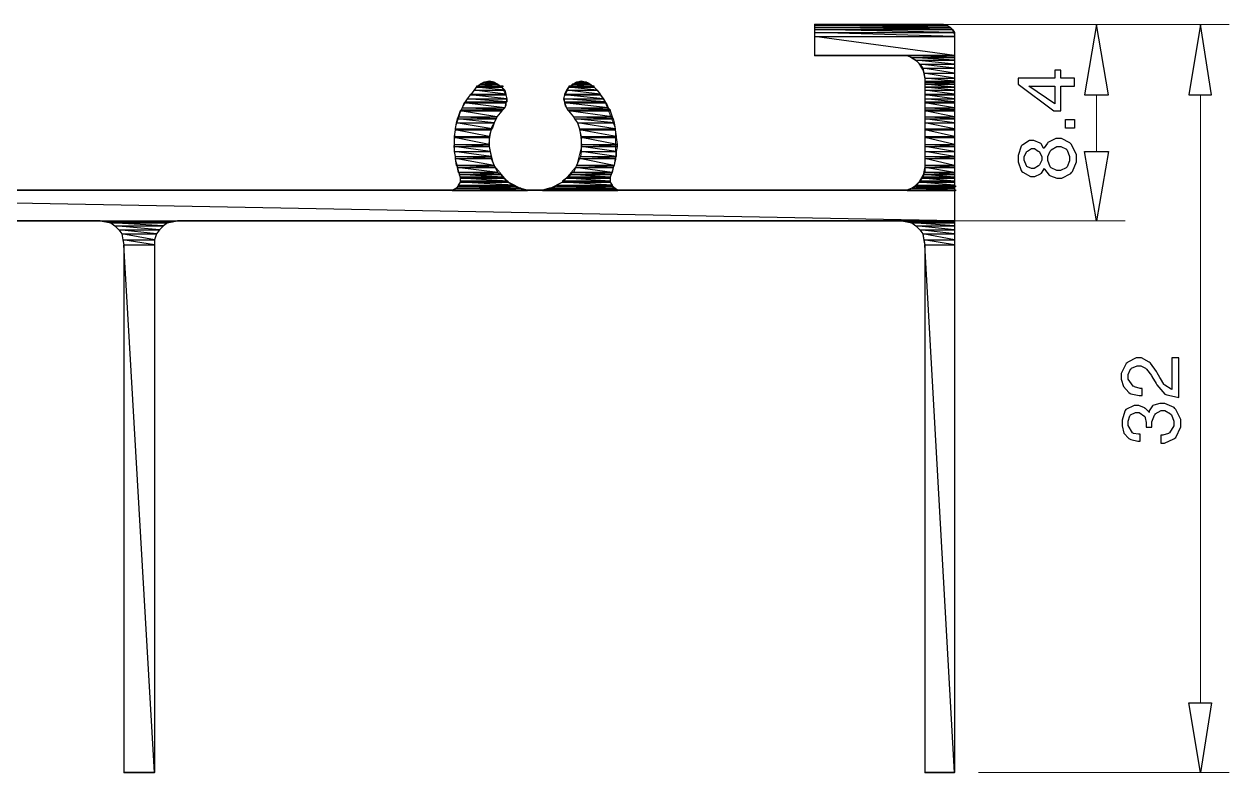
# Model space of a CAD drawing. Extents: x 0 to 8.2, y 0 to 11.7.
# Drawn here: x 2.463 to 4.491, y 8.604 to 9.864 of the extents above; entities that cross this region are included whole.
import ezdxf

# ---------------------------------------------------------------- set-up
doc = ezdxf.new("R2010")
doc.units = 0
doc.layers.get('0').update_dxf_attribs({"linetype": 'CONTINUOUS'})

msp = doc.modelspace()

# ---------------------------------------------------------------- linework, layer by layer
at = {"color": 0, "const_width": 0.00167}
for points in [[(3.97814, 9.4924), (3.97814, 8.60471), (4.02821, 8.60471), (4.02821, 9.84283), (4.0286, 9.84532), (4.02344, 9.85656), (4.01324, 9.86279), (4.00988, 9.86279), (3.79292, 9.86279), (3.79292, 9.81104), (3.93978, 9.81104)], [(3.97814, 9.86279), (4.31543, 9.86279)], [(4.04833, 9.86279), (4.49061, 9.86279)], [(3.97814, 9.77274), (3.97646, 9.78103), (3.97521, 9.78564), (3.96664, 9.79981), (3.95226, 9.80897), (3.94814, 9.81104), (3.93978, 9.81104)], [(3.26699, 9.71761), (3.27197, 9.72271), (3.27408, 9.72694), (3.27485, 9.74235), (3.26617, 9.75836), (3.24994, 9.76654), (3.23443, 9.76503), (3.23031, 9.76269), (3.22364, 9.75771), (3.21522, 9.74604), (3.21024, 9.74013), (3.1984, 9.71951), (3.18853, 9.68907), (3.18614, 9.65712), (3.1894, 9.63331), (3.19189, 9.62582), (3.19521, 9.61083)], [(3.45063, 9.61083), (3.45562, 9.62582), (3.4585, 9.63585), (3.45768, 9.68847), (3.43853, 9.73768), (3.43229, 9.74604), (3.42231, 9.75771), (3.41564, 9.76269), (3.41162, 9.76519), (3.39594, 9.76676), (3.37989, 9.75771), (3.37169, 9.74115), (3.37315, 9.7264), (3.37554, 9.72271), (3.37885, 9.71761)], [(3.97814, 9.77274), (3.97814, 9.6225)], [(4.26699, 9.64925), (4.26699, 9.74436)], [(4.44228, 9.74436), (4.44228, 8.72157)], [(3.26699, 9.71761), (3.25863, 9.70762), (3.25364, 9.6976), (3.24935, 9.68967), (3.24463, 9.6614), (3.25319, 9.62651), (3.27615, 9.59885), (3.30149, 9.58561), (3.31044, 9.58415), (3.3221, 9.58415), (3.33539, 9.58415), (3.3444, 9.58556), (3.37011, 9.59842), (3.39279, 9.62528), (3.40142, 9.66), (3.39757, 9.68901), (3.39387, 9.6976), (3.38721, 9.70762), (3.37885, 9.71761)], [(3.93978, 9.58415), (3.94814, 9.58415), (3.95188, 9.58501), (3.96664, 9.59483), (3.97558, 9.6104), (3.97646, 9.61415), (3.97814, 9.6225)], [(3.17854, 9.58415), (3.18354, 9.58415), (3.19021, 9.58751), (3.19353, 9.5925), (3.19689, 9.5975), (3.19689, 9.60417), (3.19521, 9.61083)], [(3.45063, 9.61083), (3.44894, 9.60417), (3.44894, 9.5975), (3.45231, 9.5925), (3.45731, 9.58751), (3.46229, 9.58415), (3.46897, 9.58415)], [(2.65771, 9.58415), (2.13519, 9.58415)], [(3.17854, 9.58415), (2.65771, 9.58415)], [(3.93978, 9.58415), (3.46897, 9.58415)], [(1.37397, 9.53239), (2.59093, 9.53239)], [(2.63092, 9.4924), (2.62929, 9.50071), (2.62761, 9.51074), (2.62261, 9.51742), (2.61594, 9.52408), (2.60926, 9.52908), (2.60092, 9.53071), (2.59093, 9.53239)], [(2.72114, 9.53239), (2.71272, 9.53071), (2.70437, 9.52908), (2.69769, 9.52408), (2.69103, 9.51742), (2.68604, 9.51074), (2.68272, 9.50071), (2.68272, 9.4924)], [(2.72114, 9.53239), (3.93978, 9.53239)], [(3.97814, 9.4924), (3.97646, 9.50071), (3.97478, 9.51074), (3.96978, 9.51742), (3.96311, 9.52408), (3.95643, 9.52908), (3.94814, 9.53071), (3.93978, 9.53239)], [(3.97814, 9.53239), (4.31543, 9.53239)], [(2.63092, 9.4924), (2.63092, 8.60471), (2.68272, 8.60471), (2.68272, 9.4924)], [(4.06836, 8.60471), (4.49061, 8.60471)]]:
    msp.add_lwpolyline(points, dxfattribs=at)
at = {"color": 0}
for points in [[(3.79292, 9.86279), (4.00988, 9.86279), (3.79292, 9.86279)], [(3.79292, 9.86279), (3.79292, 9.86117), (4.01654, 9.86117), (3.79292, 9.86279)], [(3.79292, 9.86279), (4.00988, 9.86279), (4.01654, 9.86117), (3.79292, 9.86279)], [(3.79292, 9.86117), (3.79292, 9.85781), (4.02154, 9.85781), (3.79292, 9.86117)], [(3.79292, 9.86117), (4.01654, 9.86117), (4.02154, 9.85781), (3.79292, 9.86117)], [(3.79292, 9.85781), (3.79292, 9.85449), (4.0249, 9.85449), (3.79292, 9.85781)], [(3.79292, 9.85781), (4.02154, 9.85781), (4.0249, 9.85449), (3.79292, 9.85781)], [(4.24696, 9.74436), (4.287, 9.74436), (4.26699, 9.86279), (4.24696, 9.74436)], [(4.42219, 9.74436), (4.46061, 9.74436), (4.44228, 9.86279), (4.42219, 9.74436)], [(3.79292, 9.85449), (3.79292, 9.8495), (4.02821, 9.8495), (3.79292, 9.85449)], [(3.79292, 9.85449), (4.0249, 9.85449), (4.02821, 9.8495), (3.79292, 9.85449)], [(3.79292, 9.8495), (3.79292, 9.84283), (4.02821, 9.84283), (3.79292, 9.8495)], [(3.79292, 9.8495), (4.02821, 9.8495), (4.02821, 9.84283), (3.79292, 9.8495)], [(3.79292, 9.84283), (3.79292, 9.81104), (4.02821, 9.81104), (3.79292, 9.84283)], [(3.79292, 9.84283), (4.02821, 9.84283), (4.02821, 9.81104), (3.79292, 9.84283)], [(3.79292, 9.81104), (3.93978, 9.81104), (3.79292, 9.81104)], [(3.93978, 9.81104), (3.94814, 9.81104), (4.02821, 9.81104), (3.93978, 9.81104)], [(3.93978, 9.81104), (4.02821, 9.81104), (4.02821, 9.81104), (3.93978, 9.81104)], [(3.94814, 9.81104), (3.95643, 9.80772), (4.02821, 9.80772), (3.94814, 9.81104)], [(3.94814, 9.81104), (4.02821, 9.81104), (4.02821, 9.80772), (3.94814, 9.81104)], [(3.95643, 9.80772), (3.96311, 9.80274), (4.02821, 9.80274), (3.95643, 9.80772)], [(3.95643, 9.80772), (4.02821, 9.80772), (4.02821, 9.80274), (3.95643, 9.80772)], [(3.96311, 9.80274), (3.96978, 9.79606), (4.02821, 9.79606), (3.96311, 9.80274)], [(3.96311, 9.80274), (4.02821, 9.80274), (4.02821, 9.79606), (3.96311, 9.80274)], [(3.96978, 9.79606), (3.97478, 9.78939), (4.02821, 9.78939), (3.96978, 9.79606)], [(3.96978, 9.79606), (4.02821, 9.79606), (4.02821, 9.78939), (3.96978, 9.79606)], [(3.97478, 9.78939), (3.97646, 9.78103), (4.02821, 9.78103), (3.97478, 9.78939)], [(3.97478, 9.78939), (4.02821, 9.78939), (4.02821, 9.78103), (3.97478, 9.78939)], [(3.97646, 9.78103), (3.97814, 9.77274), (4.02821, 9.77274), (3.97646, 9.78103)], [(3.97646, 9.78103), (4.02821, 9.78103), (4.02821, 9.77274), (3.97646, 9.78103)], [(4.23019, 9.77274), (4.20687, 9.77274), (4.20687, 9.78603), (4.19689, 9.78603), (4.19689, 9.77274), (4.1351, 9.77274), (4.1351, 9.76269), (4.19521, 9.71761), (4.20687, 9.71761), (4.20687, 9.75939), (4.23019, 9.75939), (4.23019, 9.77274)], [(3.22364, 9.75771), (3.22032, 9.75271), (3.27197, 9.75271), (3.22364, 9.75771)], [(3.22364, 9.75771), (3.26699, 9.75771), (3.27197, 9.75271), (3.22364, 9.75771)], [(3.22499, 9.75999), (3.26833, 9.75999), (3.26833, 9.75836), (3.22499, 9.75836), (3.22499, 9.75999)], [(3.23031, 9.76269), (3.22532, 9.75771), (3.26699, 9.75771), (3.23031, 9.76269)], [(3.22532, 9.75771), (3.26699, 9.75771), (3.22532, 9.75771)], [(3.23199, 9.76269), (3.23031, 9.76269), (3.26031, 9.76269), (3.23199, 9.76269)], [(3.23031, 9.76269), (3.26031, 9.76269), (3.26699, 9.75771), (3.23031, 9.76269)], [(3.23699, 9.76606), (3.23199, 9.76269), (3.26031, 9.76269), (3.23699, 9.76606)], [(3.23199, 9.76269), (3.26031, 9.76269), (3.26031, 9.76269), (3.23199, 9.76269)], [(3.23699, 9.76606), (3.25364, 9.76606), (3.26031, 9.76269), (3.23699, 9.76606)], [(3.23833, 9.76665), (3.25331, 9.76665), (3.25331, 9.76497), (3.23833, 9.76497), (3.23833, 9.76665)], [(3.24533, 9.76768), (3.23867, 9.76606), (3.25364, 9.76606), (3.24533, 9.76768)], [(3.23867, 9.76606), (3.25364, 9.76606), (3.23867, 9.76606)], [(3.37885, 9.75771), (3.37554, 9.75271), (3.42731, 9.75271), (3.37885, 9.75771)], [(3.37885, 9.75771), (3.42231, 9.75771), (3.42731, 9.75271), (3.37885, 9.75771)], [(3.37999, 9.75999), (3.42165, 9.75999), (3.42165, 9.75836), (3.37999, 9.75836), (3.37999, 9.75999)], [(3.38553, 9.76269), (3.38053, 9.75771), (3.42063, 9.75771), (3.38553, 9.76269)], [(3.38053, 9.75771), (3.42231, 9.75771), (3.38053, 9.75771)], [(3.38721, 9.76269), (3.38553, 9.76269), (3.41564, 9.76269), (3.38721, 9.76269)], [(3.38553, 9.76269), (3.41564, 9.76269), (3.42063, 9.75771), (3.38553, 9.76269)], [(3.39219, 9.76606), (3.38721, 9.76269), (3.41396, 9.76269), (3.39219, 9.76606)], [(3.38721, 9.76269), (3.41396, 9.76269), (3.41564, 9.76269), (3.38721, 9.76269)], [(3.39219, 9.76606), (3.40896, 9.76606), (3.41396, 9.76269), (3.39219, 9.76606)], [(3.39333, 9.76665), (3.40831, 9.76665), (3.40831, 9.76497), (3.39333, 9.76497), (3.39333, 9.76665)], [(3.4005, 9.76768), (3.39387, 9.76606), (3.40717, 9.76606), (3.4005, 9.76768)], [(3.39387, 9.76606), (3.40896, 9.76606), (3.39387, 9.76606)], [(3.97814, 9.77274), (3.97814, 9.76768), (4.02821, 9.76768), (3.97814, 9.77274)], [(3.97814, 9.77274), (4.02821, 9.77274), (4.02821, 9.76768), (3.97814, 9.77274)], [(3.97814, 9.76768), (3.97814, 9.76606), (4.02821, 9.76606), (3.97814, 9.76768)], [(3.97814, 9.76768), (4.02821, 9.76768), (4.02821, 9.76606), (3.97814, 9.76768)], [(3.97814, 9.76606), (4.02821, 9.76606), (3.97814, 9.76606)], [(3.97814, 9.76606), (3.97814, 9.76269), (4.02821, 9.76269), (3.97814, 9.76606)], [(3.97814, 9.76606), (4.02821, 9.76606), (4.02821, 9.76269), (3.97814, 9.76606)], [(3.97814, 9.76269), (3.97814, 9.76269), (4.02821, 9.76269), (3.97814, 9.76269)], [(3.97814, 9.76269), (4.02821, 9.76269), (4.02821, 9.76269), (3.97814, 9.76269)], [(3.97814, 9.76269), (3.97814, 9.75771), (4.02821, 9.75771), (3.97814, 9.76269)], [(3.97814, 9.76269), (4.02821, 9.76269), (4.02821, 9.75771), (3.97814, 9.76269)], [(3.97814, 9.75771), (4.02821, 9.75771), (3.97814, 9.75771)], [(3.97814, 9.75771), (3.97814, 9.75271), (4.02821, 9.75271), (3.97814, 9.75771)], [(3.97814, 9.75771), (4.02821, 9.75771), (4.02821, 9.75271), (3.97814, 9.75771)], [(4.19689, 9.72939), (4.15343, 9.75939), (4.19689, 9.75939), (4.19689, 9.72939)], [(3.20856, 9.73768), (3.20518, 9.73269), (3.27533, 9.73269), (3.20856, 9.73768)], [(3.21354, 9.74436), (3.20856, 9.73768), (3.27533, 9.73768), (3.21354, 9.74436)], [(3.20856, 9.73768), (3.27533, 9.73768), (3.27533, 9.73269), (3.20856, 9.73768)], [(3.21522, 9.74604), (3.21354, 9.74436), (3.27365, 9.74436), (3.21522, 9.74604)], [(3.21354, 9.74436), (3.27365, 9.74436), (3.27533, 9.73768), (3.21354, 9.74436)], [(3.22032, 9.75271), (3.21522, 9.74604), (3.27365, 9.74604), (3.22032, 9.75271)], [(3.21522, 9.74604), (3.27365, 9.74604), (3.27365, 9.74436), (3.21522, 9.74604)], [(3.22032, 9.75271), (3.27197, 9.75271), (3.27365, 9.74604), (3.22032, 9.75271)], [(3.37218, 9.74436), (3.3705, 9.73768), (3.43728, 9.73768), (3.37218, 9.74436)], [(3.3705, 9.73768), (3.37218, 9.73269), (3.44065, 9.73269), (3.3705, 9.73768)], [(3.3705, 9.73768), (3.43728, 9.73768), (3.44065, 9.73269), (3.3705, 9.73768)], [(3.37554, 9.75271), (3.37218, 9.74604), (3.43229, 9.74604), (3.37554, 9.75271)], [(3.37218, 9.74604), (3.37218, 9.74436), (3.43229, 9.74436), (3.37218, 9.74604)], [(3.37218, 9.74604), (3.43229, 9.74604), (3.43229, 9.74436), (3.37218, 9.74604)], [(3.37218, 9.74436), (3.43229, 9.74436), (3.43728, 9.73768), (3.37218, 9.74436)], [(3.37554, 9.75271), (3.42731, 9.75271), (3.43229, 9.74604), (3.37554, 9.75271)], [(3.97814, 9.75271), (3.97814, 9.74604), (4.02821, 9.74604), (3.97814, 9.75271)], [(3.97814, 9.75271), (4.02821, 9.75271), (4.02821, 9.74604), (3.97814, 9.75271)], [(3.97814, 9.74604), (3.97814, 9.74436), (4.02821, 9.74436), (3.97814, 9.74604)], [(3.97814, 9.74604), (4.02821, 9.74604), (4.02821, 9.74436), (3.97814, 9.74604)], [(3.97814, 9.74436), (3.97814, 9.73768), (4.02821, 9.73768), (3.97814, 9.74436)], [(3.97814, 9.74436), (4.02821, 9.74436), (4.02821, 9.73768), (3.97814, 9.74436)], [(3.97814, 9.73768), (3.97814, 9.73269), (4.02821, 9.73269), (3.97814, 9.73768)], [(3.97814, 9.73768), (4.02821, 9.73768), (4.02821, 9.73269), (3.97814, 9.73768)], [(3.19689, 9.71761), (3.19353, 9.70762), (3.25863, 9.70762), (3.19689, 9.71761)], [(3.19857, 9.71929), (3.19689, 9.71761), (3.26699, 9.71761), (3.19857, 9.71929)], [(3.19689, 9.71761), (3.26699, 9.71761), (3.25863, 9.70762), (3.19689, 9.71761)], [(3.20019, 9.72271), (3.19857, 9.71929), (3.26867, 9.71929), (3.20019, 9.72271)], [(3.19857, 9.71929), (3.26867, 9.71929), (3.26699, 9.71761), (3.19857, 9.71929)], [(3.20356, 9.73107), (3.20019, 9.72271), (3.27197, 9.72271), (3.20356, 9.73107)], [(3.20019, 9.72271), (3.27197, 9.72271), (3.26867, 9.71929), (3.20019, 9.72271)], [(3.20518, 9.73269), (3.20356, 9.73107), (3.27365, 9.73107), (3.20518, 9.73269)], [(3.20356, 9.73107), (3.27365, 9.73107), (3.27197, 9.72271), (3.20356, 9.73107)], [(3.20518, 9.73269), (3.27533, 9.73269), (3.27365, 9.73107), (3.20518, 9.73269)], [(3.37218, 9.73269), (3.37218, 9.73107), (3.44228, 9.73107), (3.37218, 9.73269)], [(3.37218, 9.73269), (3.44065, 9.73269), (3.44228, 9.73107), (3.37218, 9.73269)], [(3.37218, 9.73107), (3.37554, 9.72271), (3.44564, 9.72271), (3.37218, 9.73107)], [(3.37218, 9.73107), (3.44228, 9.73107), (3.44564, 9.72271), (3.37218, 9.73107)], [(3.37554, 9.72271), (3.37717, 9.71929), (3.44894, 9.71929), (3.37554, 9.72271)], [(3.37554, 9.72271), (3.44564, 9.72271), (3.44894, 9.71929), (3.37554, 9.72271)], [(3.37717, 9.71929), (3.37885, 9.71761), (3.44894, 9.71761), (3.37717, 9.71929)], [(3.37717, 9.71929), (3.44894, 9.71929), (3.44894, 9.71761), (3.37717, 9.71929)], [(3.37885, 9.71761), (3.38721, 9.70762), (3.45231, 9.70762), (3.37885, 9.71761)], [(3.37885, 9.71761), (3.44894, 9.71761), (3.45231, 9.70762), (3.37885, 9.71761)], [(3.97814, 9.73269), (3.97814, 9.73107), (4.02821, 9.73107), (3.97814, 9.73269)], [(3.97814, 9.73269), (4.02821, 9.73269), (4.02821, 9.73107), (3.97814, 9.73269)], [(3.97814, 9.73107), (3.97814, 9.72271), (4.02821, 9.72271), (3.97814, 9.73107)], [(3.97814, 9.73107), (4.02821, 9.73107), (4.02821, 9.72271), (3.97814, 9.73107)], [(3.97814, 9.72271), (3.97814, 9.71929), (4.02821, 9.71929), (3.97814, 9.72271)], [(3.97814, 9.72271), (4.02821, 9.72271), (4.02821, 9.71929), (3.97814, 9.72271)], [(3.97814, 9.71929), (3.97814, 9.71761), (4.02821, 9.71761), (3.97814, 9.71929)], [(3.97814, 9.71929), (4.02821, 9.71929), (4.02821, 9.71761), (3.97814, 9.71929)], [(3.97814, 9.71761), (3.97814, 9.70762), (4.02821, 9.70762), (3.97814, 9.71761)], [(3.97814, 9.71761), (4.02821, 9.71761), (4.02821, 9.70762), (3.97814, 9.71761)], [(3.19021, 9.6976), (3.18853, 9.68761), (3.25032, 9.68761), (3.19021, 9.6976)], [(3.19189, 9.70426), (3.19021, 9.6976), (3.25364, 9.6976), (3.19189, 9.70426)], [(3.19021, 9.6976), (3.25364, 9.6976), (3.25032, 9.68761), (3.19021, 9.6976)], [(3.19353, 9.70762), (3.19189, 9.70426), (3.257, 9.70426), (3.19353, 9.70762)], [(3.19189, 9.70426), (3.257, 9.70426), (3.25364, 9.6976), (3.19189, 9.70426)], [(3.19353, 9.70762), (3.25863, 9.70762), (3.257, 9.70426), (3.19353, 9.70762)], [(3.38721, 9.70762), (3.38883, 9.70426), (3.45394, 9.70426), (3.38721, 9.70762)], [(3.38721, 9.70762), (3.45231, 9.70762), (3.45394, 9.70426), (3.38721, 9.70762)], [(3.38883, 9.70426), (3.39387, 9.6976), (3.45562, 9.6976), (3.38883, 9.70426)], [(3.38883, 9.70426), (3.45394, 9.70426), (3.45562, 9.6976), (3.38883, 9.70426)], [(3.39387, 9.6976), (3.39719, 9.68761), (3.45731, 9.68761), (3.39387, 9.6976)], [(3.39387, 9.6976), (3.45562, 9.6976), (3.45731, 9.68761), (3.39387, 9.6976)], [(3.97814, 9.70762), (3.97814, 9.70426), (4.02821, 9.70426), (3.97814, 9.70762)], [(3.97814, 9.70762), (4.02821, 9.70762), (4.02821, 9.70426), (3.97814, 9.70762)], [(3.97814, 9.70426), (3.97814, 9.6976), (4.02821, 9.6976), (3.97814, 9.70426)], [(3.97814, 9.70426), (4.02821, 9.70426), (4.02821, 9.6976), (3.97814, 9.70426)], [(3.97814, 9.6976), (3.97814, 9.68761), (4.02821, 9.68761), (3.97814, 9.6976)], [(3.97814, 9.6976), (4.02821, 9.6976), (4.02821, 9.68761), (3.97814, 9.6976)], [(4.215, 9.70335), (4.22999, 9.70335), (4.22999, 9.68832), (4.215, 9.68832), (4.215, 9.70335)], [(3.18853, 9.68593), (3.18685, 9.67426), (3.24533, 9.67426), (3.18853, 9.68593)], [(3.18853, 9.68761), (3.18853, 9.68593), (3.24864, 9.68593), (3.18853, 9.68761)], [(3.18853, 9.68761), (3.25032, 9.68761), (3.24864, 9.68593), (3.18853, 9.68761)], [(3.18853, 9.68593), (3.24864, 9.68593), (3.24533, 9.67426), (3.18853, 9.68593)], [(3.39719, 9.68761), (3.39719, 9.68593), (3.45731, 9.68593), (3.39719, 9.68761)], [(3.39719, 9.68761), (3.45731, 9.68761), (3.45731, 9.68593), (3.39719, 9.68761)], [(3.39719, 9.68593), (3.4005, 9.67426), (3.45899, 9.67426), (3.39719, 9.68593)], [(3.39719, 9.68593), (3.45731, 9.68593), (3.45899, 9.67426), (3.39719, 9.68593)], [(3.97814, 9.68761), (3.97814, 9.68593), (4.02821, 9.68593), (3.97814, 9.68761)], [(3.97814, 9.68761), (4.02821, 9.68761), (4.02821, 9.68593), (3.97814, 9.68761)], [(3.97814, 9.68593), (3.97814, 9.67426), (4.02821, 9.67426), (3.97814, 9.68593)], [(3.97814, 9.68593), (4.02821, 9.68593), (4.02821, 9.67426), (3.97814, 9.68593)], [(3.18685, 9.67426), (3.18685, 9.67258), (3.24533, 9.67258), (3.18685, 9.67426)], [(3.18685, 9.67426), (3.24533, 9.67426), (3.24533, 9.67258), (3.18685, 9.67426)], [(3.18685, 9.67258), (3.18685, 9.66092), (3.24533, 9.66092), (3.18685, 9.67258)], [(3.18685, 9.67258), (3.24533, 9.67258), (3.24533, 9.66092), (3.18685, 9.67258)], [(3.18685, 9.66092), (3.18685, 9.65761), (3.24533, 9.65761), (3.18685, 9.66092)], [(3.18685, 9.66092), (3.24533, 9.66092), (3.24533, 9.65761), (3.18685, 9.66092)], [(3.18685, 9.65761), (3.18685, 9.64925), (3.24696, 9.64925), (3.18685, 9.65761)], [(3.18685, 9.65761), (3.24533, 9.65761), (3.24696, 9.64925), (3.18685, 9.65761)], [(3.4005, 9.67426), (3.4005, 9.67258), (3.45899, 9.67258), (3.4005, 9.67426)], [(3.4005, 9.67426), (3.45899, 9.67426), (3.45899, 9.67258), (3.4005, 9.67426)], [(3.4005, 9.67258), (3.4005, 9.66092), (3.46061, 9.66092), (3.4005, 9.67258)], [(3.4005, 9.67258), (3.45899, 9.67258), (3.46061, 9.66092), (3.4005, 9.67258)], [(3.4005, 9.66092), (3.4005, 9.65761), (3.46061, 9.65761), (3.4005, 9.66092)], [(3.4005, 9.66092), (3.46061, 9.66092), (3.46061, 9.65761), (3.4005, 9.66092)], [(3.4005, 9.65761), (3.4005, 9.64925), (3.45899, 9.64925), (3.4005, 9.65761)], [(3.4005, 9.65761), (3.46061, 9.65761), (3.45899, 9.64925), (3.4005, 9.65761)], [(3.97814, 9.67426), (3.97814, 9.67258), (4.02821, 9.67258), (3.97814, 9.67426)], [(3.97814, 9.67426), (4.02821, 9.67426), (4.02821, 9.67258), (3.97814, 9.67426)], [(3.97814, 9.67258), (3.97814, 9.66092), (4.02821, 9.66092), (3.97814, 9.67258)], [(3.97814, 9.67258), (4.02821, 9.67258), (4.02821, 9.66092), (3.97814, 9.67258)], [(3.97814, 9.66092), (3.97814, 9.65761), (4.02821, 9.65761), (3.97814, 9.66092)], [(3.97814, 9.66092), (4.02821, 9.66092), (4.02821, 9.65761), (3.97814, 9.66092)], [(3.97814, 9.65761), (3.97814, 9.64925), (4.02821, 9.64925), (3.97814, 9.65761)], [(3.97814, 9.65761), (4.02821, 9.65761), (4.02821, 9.64925), (3.97814, 9.65761)], [(4.17854, 9.62082), (4.17936, 9.61957), (4.18767, 9.6096), (4.18853, 9.60915), (4.18978, 9.60835), (4.20008, 9.60417), (4.20356, 9.60417), (4.20893, 9.60417), (4.22396, 9.61253), (4.22521, 9.61415), (4.22646, 9.61583), (4.23356, 9.63217), (4.23356, 9.63758), (4.23356, 9.64388), (4.22515, 9.66097), (4.22353, 9.6626), (4.22228, 9.66385), (4.20822, 9.67096), (4.20356, 9.67096), (4.19894, 9.67096), (4.18647, 9.66515), (4.18522, 9.66428), (4.18479, 9.66347), (4.17893, 9.65554), (4.17854, 9.65429), (4.17811, 9.65517), (4.17393, 9.66222), (4.17356, 9.6626), (4.17225, 9.66347), (4.16183, 9.66758), (4.15842, 9.66758), (4.15424, 9.66758), (4.14301, 9.66054), (4.14176, 9.65929), (4.14051, 9.65804), (4.1351, 9.64274), (4.1351, 9.63758), (4.1351, 9.63217), (4.14051, 9.61708), (4.14176, 9.61583), (4.14301, 9.61458), (4.15582, 9.60747), (4.1601, 9.60747), (4.16347, 9.60747), (4.17269, 9.61171), (4.17356, 9.61253), (4.17437, 9.61296), (4.17854, 9.61888), (4.17854, 9.62082)], [(4.2219, 9.63758), (4.2219, 9.63385), (4.21767, 9.62338), (4.21685, 9.6225), (4.21599, 9.62169), (4.20665, 9.61751), (4.20356, 9.61751), (4.20019, 9.61751), (4.19103, 9.62169), (4.19021, 9.6225), (4.18935, 9.62375), (4.18522, 9.63417), (4.18522, 9.63758), (4.18522, 9.64094), (4.18935, 9.65013), (4.19021, 9.65093), (4.19103, 9.65218), (4.20042, 9.65761), (4.20356, 9.65761), (4.20687, 9.65761), (4.21642, 9.65349), (4.21685, 9.65261), (4.21767, 9.65136), (4.2219, 9.64106), (4.2219, 9.63758)], [(3.18685, 9.64925), (3.18853, 9.64094), (3.24864, 9.64094), (3.18685, 9.64925)], [(3.18685, 9.64925), (3.24696, 9.64925), (3.24864, 9.64094), (3.18685, 9.64925)], [(3.18853, 9.64094), (3.18853, 9.63758), (3.24864, 9.63758), (3.18853, 9.64094)], [(3.18853, 9.64094), (3.24864, 9.64094), (3.24864, 9.63758), (3.18853, 9.64094)], [(3.18853, 9.63758), (3.19021, 9.62582), (3.25364, 9.62582), (3.18853, 9.63758)], [(3.18853, 9.63758), (3.24864, 9.63758), (3.25364, 9.62582), (3.18853, 9.63758)], [(3.39719, 9.63758), (3.39219, 9.62582), (3.45562, 9.62582), (3.39719, 9.63758)], [(3.39887, 9.64094), (3.39719, 9.63758), (3.45731, 9.63758), (3.39887, 9.64094)], [(3.39719, 9.63758), (3.45731, 9.63758), (3.45562, 9.62582), (3.39719, 9.63758)], [(3.4005, 9.64925), (3.39887, 9.64094), (3.45899, 9.64094), (3.4005, 9.64925)], [(3.39887, 9.64094), (3.45899, 9.64094), (3.45731, 9.63758), (3.39887, 9.64094)], [(3.4005, 9.64925), (3.45899, 9.64925), (3.45899, 9.64094), (3.4005, 9.64925)], [(3.97814, 9.64925), (3.97814, 9.64094), (4.02821, 9.64094), (3.97814, 9.64925)], [(3.97814, 9.64925), (4.02821, 9.64925), (4.02821, 9.64094), (3.97814, 9.64925)], [(3.97814, 9.64094), (3.97814, 9.63758), (4.02821, 9.63758), (3.97814, 9.64094)], [(3.97814, 9.64094), (4.02821, 9.64094), (4.02821, 9.63758), (3.97814, 9.64094)], [(3.97814, 9.63758), (3.97814, 9.62582), (4.02821, 9.62582), (3.97814, 9.63758)], [(3.97814, 9.63758), (4.02821, 9.63758), (4.02821, 9.62582), (3.97814, 9.63758)], [(4.17518, 9.63758), (4.17518, 9.63465), (4.17096, 9.62668), (4.17008, 9.62582), (4.16965, 9.625), (4.16249, 9.62082), (4.1601, 9.62082), (4.15761, 9.62082), (4.15093, 9.62338), (4.15012, 9.62418), (4.14925, 9.62506), (4.14513, 9.6345), (4.14513, 9.63758), (4.14513, 9.64051), (4.14925, 9.64887), (4.15012, 9.64925), (4.15093, 9.65013), (4.15776, 9.65429), (4.1601, 9.65429), (4.1626, 9.65429), (4.16922, 9.65013), (4.17008, 9.64925), (4.17096, 9.64887), (4.17518, 9.6404), (4.17518, 9.63758)], [(4.24696, 9.64925), (4.287, 9.64925), (4.26699, 9.53239), (4.24696, 9.64925)], [(3.19021, 9.62582), (3.25364, 9.62582), (3.19021, 9.62582)], [(3.19189, 9.62582), (3.19189, 9.6225), (3.25532, 9.6225), (3.19189, 9.62582)], [(3.19189, 9.62582), (3.25364, 9.62582), (3.25532, 9.6225), (3.19189, 9.62582)], [(3.19189, 9.6225), (3.19353, 9.61415), (3.26031, 9.61415), (3.19189, 9.6225)], [(3.19189, 9.6225), (3.25532, 9.6225), (3.26031, 9.61415), (3.19189, 9.6225)], [(3.19353, 9.61415), (3.19521, 9.61415), (3.26031, 9.61415), (3.19353, 9.61415)], [(3.19353, 9.61415), (3.26031, 9.61415), (3.26031, 9.61415), (3.19353, 9.61415)], [(3.19521, 9.61415), (3.19521, 9.61083), (3.26531, 9.61083), (3.19521, 9.61415)], [(3.19521, 9.61415), (3.26031, 9.61415), (3.26531, 9.61083), (3.19521, 9.61415)], [(3.38553, 9.61415), (3.38217, 9.61083), (3.45063, 9.61083), (3.38553, 9.61415)], [(3.38721, 9.61415), (3.38553, 9.61415), (3.45231, 9.61415), (3.38721, 9.61415)], [(3.38553, 9.61415), (3.45231, 9.61415), (3.45063, 9.61083), (3.38553, 9.61415)], [(3.39051, 9.6225), (3.38721, 9.61415), (3.45231, 9.61415), (3.39051, 9.6225)], [(3.38721, 9.61415), (3.45231, 9.61415), (3.45231, 9.61415), (3.38721, 9.61415)], [(3.39219, 9.62582), (3.39051, 9.6225), (3.45394, 9.6225), (3.39219, 9.62582)], [(3.39051, 9.6225), (3.45394, 9.6225), (3.45231, 9.61415), (3.39051, 9.6225)], [(3.39219, 9.62582), (3.45562, 9.62582), (3.39219, 9.62582)], [(3.39219, 9.62582), (3.45562, 9.62582), (3.45394, 9.6225), (3.39219, 9.62582)], [(3.97814, 9.61415), (3.97646, 9.61415), (4.02821, 9.61415), (3.97814, 9.61415)], [(3.97646, 9.61415), (3.97646, 9.61083), (4.02821, 9.61083), (3.97646, 9.61415)], [(3.97646, 9.61415), (4.02821, 9.61415), (4.02821, 9.61083), (3.97646, 9.61415)], [(3.97814, 9.62582), (4.02821, 9.62582), (3.97814, 9.62582)], [(3.97814, 9.62582), (3.97814, 9.6225), (4.02821, 9.6225), (3.97814, 9.62582)], [(3.97814, 9.62582), (4.02821, 9.62582), (4.02821, 9.6225), (3.97814, 9.62582)], [(3.97814, 9.6225), (3.97814, 9.61415), (4.02821, 9.61415), (3.97814, 9.6225)], [(3.97814, 9.6225), (4.02821, 9.6225), (4.02821, 9.61415), (3.97814, 9.6225)], [(3.97814, 9.61415), (4.02821, 9.61415), (4.02821, 9.61415), (3.97814, 9.61415)], [(3.19689, 9.5975), (3.19353, 9.5925), (3.28711, 9.5925), (3.19689, 9.5975)], [(3.19521, 9.61083), (3.19689, 9.60585), (3.26867, 9.60585), (3.19521, 9.61083)], [(3.19521, 9.61083), (3.26531, 9.61083), (3.26867, 9.60585), (3.19521, 9.61083)], [(3.19689, 9.60585), (3.19689, 9.60585), (3.26867, 9.60585), (3.19689, 9.60585)], [(3.19689, 9.60585), (3.26867, 9.60585), (3.26867, 9.60585), (3.19689, 9.60585)], [(3.19689, 9.60585), (3.19689, 9.60417), (3.27029, 9.60417), (3.19689, 9.60585)], [(3.19689, 9.60585), (3.26867, 9.60585), (3.27029, 9.60417), (3.19689, 9.60585)], [(3.19689, 9.60417), (3.19689, 9.59918), (3.27696, 9.59918), (3.19689, 9.60417)], [(3.19689, 9.60417), (3.27029, 9.60417), (3.27696, 9.59918), (3.19689, 9.60417)], [(3.19689, 9.59918), (3.27696, 9.59918), (3.19689, 9.59918)], [(3.19689, 9.59918), (3.19689, 9.5975), (3.27696, 9.5975), (3.19689, 9.59918)], [(3.19689, 9.59918), (3.27696, 9.59918), (3.27696, 9.5975), (3.19689, 9.59918)], [(3.19689, 9.5975), (3.27696, 9.5975), (3.28711, 9.5925), (3.19689, 9.5975)], [(3.36888, 9.5975), (3.35883, 9.5925), (3.45231, 9.5925), (3.36888, 9.5975)], [(3.37554, 9.60417), (3.36888, 9.59918), (3.44894, 9.59918), (3.37554, 9.60417)], [(3.36888, 9.59918), (3.44894, 9.59918), (3.36888, 9.59918)], [(3.36888, 9.59918), (3.36888, 9.5975), (3.44894, 9.5975), (3.36888, 9.59918)], [(3.36888, 9.59918), (3.44894, 9.59918), (3.44894, 9.5975), (3.36888, 9.59918)], [(3.36888, 9.5975), (3.44894, 9.5975), (3.45231, 9.5925), (3.36888, 9.5975)], [(3.37717, 9.60585), (3.37554, 9.60417), (3.44894, 9.60417), (3.37717, 9.60585)], [(3.37554, 9.60417), (3.44894, 9.60417), (3.44894, 9.59918), (3.37554, 9.60417)], [(3.37885, 9.60585), (3.37717, 9.60585), (3.44894, 9.60585), (3.37885, 9.60585)], [(3.37717, 9.60585), (3.44894, 9.60585), (3.44894, 9.60417), (3.37717, 9.60585)], [(3.38217, 9.61083), (3.37885, 9.60585), (3.44894, 9.60585), (3.38217, 9.61083)], [(3.37885, 9.60585), (3.44894, 9.60585), (3.44894, 9.60585), (3.37885, 9.60585)], [(3.38217, 9.61083), (3.45063, 9.61083), (3.44894, 9.60585), (3.38217, 9.61083)], [(3.9681, 9.5975), (3.96311, 9.5925), (4.02821, 9.5925), (3.9681, 9.5975)], [(3.96978, 9.59918), (3.9681, 9.5975), (4.02821, 9.5975), (3.96978, 9.59918)], [(3.9681, 9.5975), (4.02821, 9.5975), (4.02821, 9.5925), (3.9681, 9.5975)], [(3.97314, 9.60417), (3.96978, 9.59918), (4.02821, 9.59918), (3.97314, 9.60417)], [(3.96978, 9.59918), (4.02821, 9.59918), (3.96978, 9.59918)], [(3.96978, 9.59918), (4.02821, 9.59918), (4.02821, 9.5975), (3.96978, 9.59918)], [(3.97478, 9.60585), (3.97314, 9.60417), (4.02821, 9.60417), (3.97478, 9.60585)], [(3.97314, 9.60417), (4.02821, 9.60417), (4.02821, 9.59918), (3.97314, 9.60417)], [(3.97646, 9.61083), (3.97478, 9.60585), (4.02821, 9.60585), (3.97646, 9.61083)], [(3.97478, 9.60585), (3.97478, 9.60585), (4.02821, 9.60585), (3.97478, 9.60585)], [(3.97478, 9.60585), (4.02821, 9.60585), (4.02821, 9.60585), (3.97478, 9.60585)], [(3.97478, 9.60585), (4.02821, 9.60585), (4.02821, 9.60417), (3.97478, 9.60585)], [(3.97646, 9.61083), (4.02821, 9.61083), (4.02821, 9.60585), (3.97646, 9.61083)], [(1.28375, 9.58415), (1.28375, 9.53239), (4.02821, 9.53239), (1.28375, 9.58415)], [(1.28375, 9.58415), (4.02821, 9.58415), (4.02821, 9.53239), (1.28375, 9.58415)], [(2.13519, 9.58415), (2.65771, 9.58415), (2.13519, 9.58415)], [(2.65771, 9.58415), (3.17854, 9.58415), (2.65771, 9.58415)], [(3.18354, 9.58415), (3.17854, 9.58415), (3.3221, 9.58415), (3.18354, 9.58415)], [(3.18332, 9.58501), (3.31, 9.58501), (3.31, 9.58333), (3.18332, 9.58333), (3.18332, 9.58501)], [(3.19021, 9.58751), (3.18354, 9.58415), (3.31044, 9.58415), (3.19021, 9.58751)], [(3.18354, 9.58415), (3.31044, 9.58415), (3.18354, 9.58415)], [(3.18354, 9.58415), (3.31044, 9.58415), (3.18354, 9.58415)], [(3.18354, 9.58415), (3.31044, 9.58415), (3.3221, 9.58415), (3.18354, 9.58415)], [(3.19353, 9.59082), (3.19021, 9.58751), (3.29878, 9.58751), (3.19353, 9.59082)], [(3.19021, 9.58751), (3.29878, 9.58751), (3.19021, 9.58751)], [(3.19021, 9.58751), (3.29878, 9.58751), (3.19021, 9.58751)], [(3.19021, 9.58751), (3.29878, 9.58751), (3.31044, 9.58415), (3.19021, 9.58751)], [(3.19353, 9.5925), (3.19353, 9.59082), (3.28874, 9.59082), (3.19353, 9.5925)], [(3.19353, 9.5925), (3.28711, 9.5925), (3.28874, 9.59082), (3.19353, 9.5925)], [(3.19353, 9.59082), (3.28874, 9.59082), (3.19353, 9.59082)], [(3.19353, 9.59082), (3.28874, 9.59082), (3.29878, 9.58751), (3.19353, 9.59082)], [(3.33539, 9.58415), (3.3221, 9.58415), (3.46897, 9.58415), (3.33539, 9.58415)], [(3.33501, 9.58501), (3.46164, 9.58501), (3.46164, 9.58333), (3.33501, 9.58333), (3.33501, 9.58501)], [(3.34717, 9.58751), (3.33539, 9.58415), (3.46229, 9.58415), (3.34717, 9.58751)], [(3.33539, 9.58415), (3.46229, 9.58415), (3.33539, 9.58415)], [(3.33539, 9.58415), (3.46397, 9.58415), (3.33539, 9.58415)], [(3.33539, 9.58415), (3.46397, 9.58415), (3.46897, 9.58415), (3.33539, 9.58415)], [(3.34668, 9.58664), (3.45665, 9.58664), (3.45665, 9.58501), (3.34668, 9.58501), (3.34668, 9.58664)], [(3.34717, 9.58751), (3.45731, 9.58751), (3.34717, 9.58751)], [(3.34717, 9.58751), (3.45731, 9.58751), (3.46229, 9.58415), (3.34717, 9.58751)], [(3.35883, 9.59082), (3.34885, 9.58751), (3.45731, 9.58751), (3.35883, 9.59082)], [(3.34885, 9.58751), (3.45731, 9.58751), (3.34885, 9.58751)], [(3.35883, 9.5925), (3.35883, 9.59082), (3.45231, 9.59082), (3.35883, 9.5925)], [(3.35883, 9.5925), (3.45231, 9.5925), (3.45231, 9.59082), (3.35883, 9.5925)], [(3.35883, 9.59082), (3.45231, 9.59082), (3.35883, 9.59082)], [(3.35883, 9.59082), (3.45231, 9.59082), (3.45731, 9.58751), (3.35883, 9.59082)], [(3.46897, 9.58415), (3.93978, 9.58415), (3.46897, 9.58415)], [(3.94646, 9.58415), (3.93978, 9.58415), (4.02821, 9.58415), (3.94646, 9.58415)], [(3.94646, 9.58415), (4.02821, 9.58415), (4.02821, 9.58415), (3.94646, 9.58415)], [(3.95643, 9.58751), (3.94814, 9.58415), (4.02821, 9.58415), (3.95643, 9.58751)], [(3.94814, 9.58415), (4.02821, 9.58415), (3.94814, 9.58415)], [(3.94814, 9.58415), (4.02821, 9.58415), (3.94814, 9.58415)], [(3.94835, 9.58501), (4.03, 9.58501), (4.03, 9.58333), (3.94835, 9.58333), (3.94835, 9.58501)], [(3.96311, 9.59082), (3.95643, 9.58751), (4.02821, 9.58751), (3.96311, 9.59082)], [(3.95643, 9.58751), (4.02821, 9.58751), (3.95643, 9.58751)], [(3.95643, 9.58751), (4.02821, 9.58751), (3.95643, 9.58751)], [(3.95643, 9.58751), (4.02821, 9.58751), (4.02821, 9.58415), (3.95643, 9.58751)], [(3.96311, 9.5925), (3.96311, 9.59082), (4.02821, 9.59082), (3.96311, 9.5925)], [(3.96311, 9.5925), (4.02821, 9.5925), (4.02821, 9.59082), (3.96311, 9.5925)], [(3.96311, 9.59082), (4.02821, 9.59082), (3.96311, 9.59082)], [(3.96311, 9.59082), (4.02821, 9.59082), (4.02821, 9.58751), (3.96311, 9.59082)], [(3.96332, 9.59169), (4.03, 9.59169), (4.03, 9.59), (3.96332, 9.59), (3.96332, 9.59169)], [(1.37397, 9.53239), (2.59093, 9.53239), (1.37397, 9.53239)], [(2.59093, 9.53239), (2.60092, 9.53071), (2.71283, 9.53071), (2.59093, 9.53239)], [(2.59093, 9.53239), (2.72114, 9.53239), (2.71283, 9.53071), (2.59093, 9.53239)], [(2.60092, 9.53071), (2.60926, 9.52908), (2.70437, 9.52908), (2.60092, 9.53071)], [(2.60092, 9.53071), (2.71283, 9.53071), (2.70437, 9.52908), (2.60092, 9.53071)], [(2.60926, 9.52908), (2.61594, 9.52408), (2.69769, 9.52408), (2.60926, 9.52908)], [(2.60926, 9.52908), (2.70437, 9.52908), (2.69769, 9.52408), (2.60926, 9.52908)], [(2.61594, 9.52408), (2.62261, 9.51742), (2.69103, 9.51742), (2.61594, 9.52408)], [(2.61594, 9.52408), (2.69769, 9.52408), (2.69103, 9.51742), (2.61594, 9.52408)], [(2.62261, 9.51742), (2.62761, 9.51074), (2.68604, 9.51074), (2.62261, 9.51742)], [(2.62261, 9.51742), (2.69103, 9.51742), (2.68604, 9.51074), (2.62261, 9.51742)], [(2.72114, 9.53239), (3.93978, 9.53239), (2.72114, 9.53239)], [(3.93978, 9.53239), (3.94814, 9.53071), (4.02821, 9.53071), (3.93978, 9.53239)], [(3.93978, 9.53239), (4.02821, 9.53239), (4.02821, 9.53071), (3.93978, 9.53239)], [(3.94814, 9.53071), (3.95643, 9.52908), (4.02821, 9.52908), (3.94814, 9.53071)], [(3.94814, 9.53071), (4.02821, 9.53071), (4.02821, 9.52908), (3.94814, 9.53071)], [(3.95643, 9.52908), (3.96311, 9.52408), (4.02821, 9.52408), (3.95643, 9.52908)], [(3.95643, 9.52908), (4.02821, 9.52908), (4.02821, 9.52408), (3.95643, 9.52908)], [(3.96311, 9.52408), (3.96978, 9.51742), (4.02821, 9.51742), (3.96311, 9.52408)], [(3.96311, 9.52408), (4.02821, 9.52408), (4.02821, 9.51742), (3.96311, 9.52408)], [(3.96978, 9.51742), (3.97478, 9.51074), (4.02821, 9.51074), (3.96978, 9.51742)], [(3.96978, 9.51742), (4.02821, 9.51742), (4.02821, 9.51074), (3.96978, 9.51742)], [(2.62761, 9.51074), (2.62929, 9.50071), (2.68272, 9.50071), (2.62761, 9.51074)], [(2.62761, 9.51074), (2.68604, 9.51074), (2.68272, 9.50071), (2.62761, 9.51074)], [(2.62929, 9.50071), (2.63092, 9.4924), (2.68272, 9.4924), (2.62929, 9.50071)], [(2.62929, 9.50071), (2.68272, 9.50071), (2.68272, 9.4924), (2.62929, 9.50071)], [(2.63092, 9.4924), (2.63092, 8.60471), (2.68272, 8.60471), (2.63092, 9.4924)], [(2.63092, 9.4924), (2.68272, 9.4924), (2.68272, 8.60471), (2.63092, 9.4924)], [(3.97478, 9.51074), (3.97646, 9.50071), (4.02821, 9.50071), (3.97478, 9.51074)], [(3.97478, 9.51074), (4.02821, 9.51074), (4.02821, 9.50071), (3.97478, 9.51074)], [(3.97646, 9.50071), (3.97814, 9.4924), (4.02821, 9.4924), (3.97646, 9.50071)], [(3.97646, 9.50071), (4.02821, 9.50071), (4.02821, 9.4924), (3.97646, 9.50071)], [(3.97814, 9.4924), (3.97814, 8.60471), (4.02821, 8.60471), (3.97814, 9.4924)], [(3.97814, 9.4924), (4.02821, 9.4924), (4.02821, 8.60471), (3.97814, 9.4924)], [(4.40554, 9.2354), (4.40554, 9.30219), (4.39388, 9.30219), (4.39388, 9.24875), (4.39258, 9.24918), (4.38178, 9.25629), (4.38053, 9.25711), (4.3801, 9.25797), (4.37468, 9.26764), (4.37386, 9.26888), (4.36887, 9.27718), (4.368, 9.27929), (4.35792, 9.29303), (4.3571, 9.29383), (4.35585, 9.29508), (4.34299, 9.30219), (4.33876, 9.30219), (4.33371, 9.30219), (4.31999, 9.29508), (4.31874, 9.29383), (4.31706, 9.29258), (4.30875, 9.27604), (4.30875, 9.27051), (4.30875, 9.26633), (4.3125, 9.25379), (4.32124, 9.24376), (4.32374, 9.24208), (4.32497, 9.24169), (4.33903, 9.23876), (4.34375, 9.23876), (4.34375, 9.25043), (4.34039, 9.25043), (4.33122, 9.25336), (4.3304, 9.25375), (4.32872, 9.25461), (4.32042, 9.26654), (4.32042, 9.27051), (4.32042, 9.27387), (4.32454, 9.28304), (4.32542, 9.28386), (4.32622, 9.28472), (4.33561, 9.28885), (4.33876, 9.28885), (4.34164, 9.28885), (4.34956, 9.28472), (4.35042, 9.28386), (4.35124, 9.28304), (4.35954, 9.27219), (4.3604, 9.27051), (4.36719, 9.25874), (4.36843, 9.25667), (4.38217, 9.24126), (4.38385, 9.2404), (4.38547, 9.24001), (4.40343, 9.23583), (4.40554, 9.2354)], [(4.40886, 9.19206), (4.40886, 9.19835), (4.4005, 9.21544), (4.39887, 9.21707), (4.39763, 9.21875), (4.38226, 9.22542), (4.37717, 9.22542), (4.37337, 9.22542), (4.36333, 9.2225), (4.36208, 9.22206), (4.36122, 9.22125), (4.35542, 9.21311), (4.35542, 9.21039), (4.35499, 9.21126), (4.34956, 9.21669), (4.34874, 9.21707), (4.34787, 9.21793), (4.33849, 9.22206), (4.33539, 9.22206), (4.3304, 9.22206), (4.31668, 9.215), (4.31543, 9.21376), (4.31456, 9.21251), (4.31044, 9.19721), (4.31044, 9.19206), (4.31044, 9.18799), (4.31332, 9.17563), (4.32124, 9.16656), (4.32374, 9.16531), (4.32497, 9.1645), (4.33653, 9.162), (4.34044, 9.162), (4.34044, 9.17378), (4.33751, 9.17378), (4.32958, 9.17503), (4.32878, 9.1754), (4.32747, 9.17626), (4.32042, 9.18815), (4.32042, 9.19206), (4.32042, 9.19542), (4.32329, 9.20458), (4.32374, 9.2054), (4.32454, 9.20628), (4.33268, 9.21039), (4.33539, 9.21039), (4.33871, 9.21039), (4.34831, 9.20335), (4.34874, 9.2021), (4.34912, 9.20128), (4.35042, 9.19314), (4.35042, 9.19043), (4.35042, 9.19043), (4.35042, 9.18875), (4.35042, 9.18875), (4.35042, 9.18793), (4.35042, 9.18608), (4.35042, 9.18544), (4.3604, 9.18544), (4.3604, 9.18544), (4.3604, 9.18707), (4.3604, 9.18707), (4.3604, 9.18793), (4.3604, 9.18983), (4.3604, 9.19043), (4.3604, 9.19461), (4.36464, 9.20583), (4.3655, 9.20708), (4.36589, 9.20796), (4.3756, 9.21376), (4.37885, 9.21376), (4.38217, 9.21376), (4.39133, 9.20796), (4.39219, 9.20708), (4.39301, 9.20628), (4.39719, 9.19564), (4.39719, 9.19206), (4.39719, 9.18793), (4.39008, 9.17626), (4.38883, 9.1754), (4.3884, 9.17503), (4.37875, 9.1721), (4.37554, 9.1721), (4.37554, 9.15864), (4.38135, 9.15864), (4.39719, 9.16575), (4.39887, 9.16699), (4.4005, 9.16829), (4.40886, 9.18614), (4.40886, 9.19206)], [(4.42219, 8.72157), (4.46061, 8.72157), (4.44228, 8.60471), (4.42219, 8.72157)], [(2.63092, 8.60471), (2.68272, 8.60471), (2.63092, 8.60471)], [(3.97814, 8.60471), (4.02821, 8.60471), (3.97814, 8.60471)]]:
    msp.add_lwpolyline(points, close=True, dxfattribs=at)

doc.saveas('drawing.dxf')
